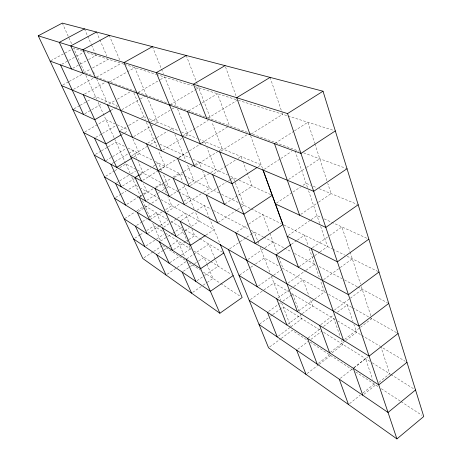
<?xml version="1.0" encoding="UTF-8"?>
<svg xmlns="http://www.w3.org/2000/svg" width="462" height="462" viewBox="0 0 462 462"><rect width="100%" height="100%" fill="white"/><g stroke="black" fill="none" stroke-linecap="round" stroke-linejoin="round"><path stroke-width="0.35" stroke-dasharray="2.31 1.73" d="M349.584 403.615L360.198 395.149M362.993 392.925L374.168 384.014L373.487 382.01M363.906 394.34L376.235 384.499M379.036 382.259L389.685 373.758L380.902 346.766L405.157 361.244M340.355 378.303L353.234 368.249M353.794 367.81L365.552 358.627L372.58 379.337M353.892 367.862L367.96 356.872M318.37 363.294L329.816 354.545M332.103 352.789L342.977 344.473L341.545 340.407M307.172 373.504L318.636 364.732M319.207 364.293L330.671 355.515M344.612 339.374L359.881 327.72M360.447 327.287L371.76 318.659L371.321 317.296M330.214 352.414L345.131 341.02M345.703 340.581L356.6 332.259L353.875 324.232M297.753 349.249L308.062 341.516M310.926 339.368L321.812 331.202L283.206 306.999L281.485 308.252M320.813 324.601L334.049 314.714M337.503 312.139L347.291 304.833L352.968 321.552M308.102 337.999L320.137 328.996M323.579 326.42L333.893 318.699L340.35 337.012M334.344 310.123L349.711 298.689M350.283 298.261L362.237 289.368M269.698 346.927L280.659 338.831M281.237 338.403L292.198 330.307L307.224 340.153M278.401 336.065L290.448 327.188M291.025 326.767L301.923 318.734L300.427 314.738M287.416 324.52L301.738 313.998M302.315 313.577L312.63 306.006L309.944 298.637M298.602 310.845L314.12 299.497M314.691 299.081L324.457 291.932L320.391 280.399M259.621 324.081L268.249 317.833M270.553 316.164L272.28 314.917M272.851 314.501L280.908 308.668M323.637 279.602L339.686 267.966M340.263 267.55L352.298 258.818M268.589 311.463L278.909 304.019M279.487 303.603L280.63 302.777M282.923 301.126L291.528 294.918M277.853 297.996L289.333 289.755M289.905 289.345L293.347 286.873M293.924 286.463L303.107 279.868L308.963 295.951M288.132 283.056L305.428 270.709M306.006 270.293L314.657 264.12M250.392 299.567L263.328 290.396M263.918 289.98L273.914 282.894L289.045 291.926M299.018 266.811L314.137 256.075M314.72 255.665L319.375 252.362M319.958 251.946L327.518 246.581L320.663 226.38M312.468 247.701L328.967 236.07M329.556 235.655L341.926 226.929L349.873 251.357M258.449 285.938L273.117 275.595M273.7 275.185L281.918 269.392M291.453 244.248L296.771 240.54M297.366 240.13L304.458 235.193L308.252 245.957M239.628 275.052L250.196 267.717M250.785 267.313L254.897 264.46M255.486 264.05L264.293 257.94L279.331 266.441M288.311 235.424L310.562 220.051M311.145 219.646L317.001 215.604L321.592 217.689M247.909 259.488L264.345 248.163M264.934 247.759L273.152 242.094M192.729 292.354L202.575 285.591M203.159 285.193L206.635 282.802M207.213 282.409L213.011 278.43L206.82 263.929M300.774 214.362L318.012 202.558M318.607 202.154L331.087 193.607L327.754 183.356M197.072 280.636L204.106 275.831M204.695 275.433L218.18 266.228L208.882 244.069L186.752 258.876M229.678 248.816L239.651 242.053M240.24 241.655L246.107 237.676M246.696 237.277L251.981 233.697M252.564 233.298L254.325 232.103L257.646 240.719M183.339 271.269L189.83 266.892M190.425 266.493L193.965 264.108M194.554 263.71L198.1 261.319M198.689 260.92L204.008 257.34L206.537 263.271M236.966 232.034L248.14 224.52M248.729 224.128L262.843 214.639L269.635 232.721M167.186 274.214L176.628 267.891M177.217 267.492L186.071 261.561M276.53 203.089L292.463 192.394M293.052 192.001L300.722 186.856M303.084 185.268L306.035 183.287L310.655 185.193M169.698 262.768L181.012 255.238M181.606 254.839L190.54 248.897L189.137 245.674M218.174 222.424L236.792 210.1M237.393 209.702L241.597 206.918M242.198 206.526L244.005 205.33L234.829 181.537M288.531 179.47L305.942 167.914M306.543 167.515L319.756 158.755M205.896 235.135L214.183 229.631L160.955 199.561M173.66 249.544L188.109 240.003M188.715 239.605L194.733 235.626L191.926 229.042M157.9 253.909L163.305 250.352M163.906 249.959L166.909 247.984M169.317 246.402L177.726 240.864L184.933 257.236M225.023 203.892L252.142 186.134L247.343 173.348M177.287 235.637L184.425 230.96M185.019 230.573L189.177 227.841M191.557 226.282L199.289 221.217L195.438 212.052M144.017 257.75L153.072 251.819M153.679 251.42L161.521 246.281M160.643 241.095L167.14 236.856M167.729 236.475L171.858 233.772M172.453 233.391L181.306 227.61L187.462 241.805M146.061 245.876L156.087 239.356M156.682 238.97L163.756 234.367M264.218 169.3L280.295 158.841M280.89 158.454L291.603 151.484M258.206 166.747L261.18 164.819L199.827 139.559M181.277 220.443L194.577 211.81M196.997 210.239L204.25 205.532L209.078 217.256M207.438 194.248L218.26 187.266M218.867 186.879L226.08 182.224M228.488 180.671L230.29 179.51M230.89 179.123L233.298 177.57L234.575 180.873M147.713 233.431L159.615 225.751M160.21 225.364L167.949 220.374M163.658 227.183L170.235 222.927M170.83 222.54L176.813 218.67M177.408 218.283L185.181 213.253L190.8 226.415M185.62 203.84L201.253 193.786M203.655 192.238L209.673 188.375L202.743 171.229M134.817 238.201L139.588 235.129M140.182 234.748L143.162 232.831M146.737 230.526L153.892 225.924L163.669 232.051M166.938 212.046L180.29 203.482M183.934 201.149L189.391 197.649M275.098 143.295L293.919 131.22M294.525 130.827L307.883 122.263L314.697 143.208M136.573 225.387L141.978 221.939M142.579 221.558L146.183 219.254M149.786 216.955L156.393 212.739L162.67 226.819M150.133 219.548L162.174 211.85M165.783 209.54L171.8 205.694L167.885 196.662M190.396 185.58L210.216 172.979M210.816 172.597L215.621 169.542L206.918 147.511M213.819 173.862L225.912 166.158M226.513 165.771L235.585 159.991M238.005 158.449L241.025 156.52L242.544 160.562M170.49 195.536L178.32 190.569M178.927 190.188L185.551 185.978M189.166 183.685L193.988 180.63L187.185 164.131M124.792 218.48L136.319 211.192M136.925 210.811L143.601 206.595M138.473 211.556L144.537 207.715M145.143 207.334L149.388 204.649M151.813 203.113L159.09 198.51L140.945 188.259M220.934 151.149L247.182 134.644M251.345 133.963L282.611 114.281L281.681 111.55M146.852 200.294L157.715 193.451M158.322 193.07L159.529 192.308M161.943 190.789L166.17 188.126M166.77 187.745L168.584 186.602L163.242 174.191M140.494 196.593L143.486 194.716M144.08 194.346L153.049 188.727M155.434 187.231L162.012 183.114L166.487 193.434M156.22 187.705L164.074 182.785M164.68 182.403L170.721 178.615M173.14 177.102L179.181 173.314L182.767 181.866M174.388 177.443L183.397 171.789M183.997 171.414L192.411 166.141M194.814 164.634L199.018 161.995L201.415 167.931M195.674 165.419L218.572 151.039M219.179 150.658L222.193 148.77L211.937 122.182M126.813 204.32L139.05 196.662M139.663 196.275L142.718 194.363M143.33 193.976L147.003 191.684L143.491 183.807M178.69 157.513L188.912 151.184M189.512 150.814L200.941 143.734M201.542 143.364L204.545 141.505L205.867 144.843M159.338 169.785L176.767 158.986M179.175 157.496L183.379 154.891M142.735 180.307L158.506 170.536M159.113 170.16L165.182 166.401L158.385 150.479M115.685 197.453L121.084 194.104M121.685 193.734L125.889 191.129M128.886 189.27L135.493 185.181L137.976 186.584M201.536 143.035L227.65 126.865M139.853 174.544L150.658 167.891M153.061 166.412L156.064 164.564M156.658 164.195L158.46 163.08L162.116 171.575M122.47 186.001L134.708 178.459M139.605 175.439L143.278 173.175L138.15 161.596M116.742 182.663L119.161 181.173M119.768 180.804L128.858 175.231M131.283 173.741L135.528 171.142M182.848 135.834L208.241 120.334M162.791 150.086L181.843 138.438M185.528 136.186L187.988 134.685L177.622 109.026M208.085 118.041L236.971 100.445M133.83 156.988L139.345 153.644L132.756 138.664M105.734 176.207L114.293 171.009M114.905 170.64L117.348 169.156M119.791 167.671L125.907 163.958L136.706 169.687M112.052 163.473L114.484 162.012M115.09 161.642L133.299 150.658L136.723 158.379M147.823 143.116L156.427 137.919M157.045 137.549L167.492 131.237M169.952 129.753L172.413 128.269L173.51 130.931M131.757 155.746L146.852 146.61M150.473 144.415L154.701 141.857L157.311 143.041M105.786 160.724L111.966 157.016M112.584 156.647L126.172 148.487M188.75 110.938L201.571 103.24M202.183 102.876L217.446 93.711L229.47 125.739M133.737 136.556L152.812 125.167M155.272 123.695L157.738 122.228L147.569 98.008M95.467 154.377L100.912 151.138M101.519 150.779L107.577 147.176M108.183 146.818L116.049 142.134L125.635 146.87M150.739 121.749L171.645 109.315M172.257 108.951L174.099 107.854M170.155 104.683L195.576 89.622M196.194 89.258L198.677 87.786M121.72 134.529L124.157 133.085M124.769 132.721L128.419 130.555M120.449 130.365L128.465 125.629M129.083 125.266L138.952 119.439M141.418 117.983L143.884 116.528L145.876 117.342M95.732 137.399L101.859 133.801M102.472 133.443L115.338 125.889M121.904 109.679L139.715 99.318M140.327 98.96L145.241 96.102M84.933 131.901L105.913 119.693L114.905 123.776M110.938 110.349L115.292 107.831M115.91 107.467L117.775 106.387M138.248 92.365L159.794 79.914M160.406 79.556L164.715 77.067L176.559 106.393L204.643 116.661M108.737 104.164L114.888 100.624M117.342 99.209L130.255 91.776M84.771 113.739L102.269 103.702M104.77 102.264L106.641 101.19L96.674 78.829M74.064 108.778L79.568 105.648M80.18 105.301L86.914 101.467M87.526 101.12L90.587 99.382M93.647 97.638L95.484 96.593L117.094 105.492M109.69 81.849L134.817 67.631L147.297 97.355M84.563 94.034L104.961 82.513M73.441 89.374L93.307 78.245M96.662 77.056L121.171 63.323M83.743 72.892L90.038 69.392M92.556 67.995L108.293 59.257M62.901 84.95L68.515 81.832M69.144 81.485L82.871 73.856M72.771 68.272L79.712 64.449M80.348 64.103L87.919 59.933M88.554 59.586L96.125 55.417L95.27 53.477M61.798 64.235L68.133 60.776M68.769 60.43L75.733 56.624M76.369 56.277L83.339 52.472M50.751 60.759L72.447 49.001M82.559 51.132L73.683 48.331L84.742 72.817M83.206 51.334L123.891 64.178M124.503 64.374L155.885 74.278M156.554 74.492L192.562 85.857M195.282 86.717L236.221 99.636M238.265 100.283L287.329 115.771M288.017 115.991L333.945 130.486M85.395 73.054L92.544 75.67M95.79 76.859L135.337 91.32M137.688 92.175L166.528 102.726M170.542 104.193L175.889 106.15M207.317 117.637L248.337 132.64M249.006 132.883L299.22 151.241M303.586 152.841L345.692 168.237M149.162 118.699L178.967 130.971M181.41 131.976L197.193 138.473M313.288 186.278L316.597 187.636M319.219 188.721L356.86 204.216M117.175 124.809L128.407 129.909M159.916 144.231L189.894 157.848M193.052 159.286L227.477 174.925M230.625 176.357L236.544 179.048M239.102 180.209L270.98 194.693M324.22 218.884L368.179 238.854M128.038 148.054L152.656 160.216M155.238 161.492L183.743 175.572M184.384 175.883L219.08 193.024M221.656 194.294L238.386 202.558M240.823 203.759L250.618 208.599M251.259 208.916L281.41 223.804M283.974 225.069L332.259 248.92M332.906 249.237L344.675 255.053M347.129 256.266L377.737 271.379M137.347 170.028L162.26 183.247M165.194 184.806L178.043 191.626M178.673 191.961L210.967 209.095M213.508 210.441L248.406 228.961M250.941 230.307L263.115 236.769M263.738 237.098L283.841 247.765M284.471 248.1L291.389 251.773M294.531 253.442L315.921 264.79M319.098 266.476L341.932 278.592M344.473 279.943L357.161 286.677M357.796 287.012L387.474 302.76M282.444 268.197L325.704 292.637M328.621 294.288L351.842 307.403M352.466 307.756L369.225 317.227M369.854 317.579L396.8 332.802M144.814 205.827L167.331 219.265M170.975 221.442L181.941 227.991M184.985 229.805L199.076 238.219M199.682 238.577L222.609 252.264M291.464 293.37L335.129 319.438M337.607 320.917L361.111 334.95M361.729 335.32L380.284 346.396M165.529 233.218L191.17 249.295M194.144 251.161L210.071 261.146M210.678 261.527L231.329 274.474M323.631 332.345L369.819 361.307M372.257 362.832L390.546 374.301M390.887 374.515L414.333 389.212M162.728 245.489L186.065 260.776M189.056 262.734L200.433 270.189M203.424 272.153L220.149 283.108M220.744 283.495L240.968 296.748M310.233 342.123L352.72 369.958M355.7 371.91L378.349 386.752M381.335 388.709L400.45 401.235M401.051 401.622L421.956 415.321M62.289 23.1L71.933 44.45M85.903 75.387L96.645 99.163M98.088 102.368L125.329 162.67M125.907 163.958L130.261 173.602M131.716 176.819L140.737 196.795M142.487 200.664L150.964 219.438M152.72 223.331L160.961 241.574M93.497 71.714L94.358 73.643M84.454 28.892L91.285 44.416M91.568 45.062L94.987 52.83M96.489 32.034L99.584 39.166M99.861 39.813L106.889 56.017M109.234 35.366L119.785 60.072M133.836 92.978L145.276 119.774M146.385 122.372L157.253 147.828M183.87 184.494L194.063 208.778M174.879 134.257L185.828 160.828M209.35 217.908L219.675 242.972M152.431 46.65L161.244 68.468M161.509 69.133L163.381 73.758M186.215 55.475L197.378 84.419M197.638 85.095L210.66 118.861M257.906 241.378L259.182 244.693M260.204 247.343L269.86 272.389M271.379 276.328L280.625 300.306M281.658 302.985L290.656 326.311M242.793 161.232L247.089 172.673M269.883 233.391L277.125 252.679M278.863 257.311L283.091 268.561M292.671 294.092L299.422 312.075M225.52 66.967L236.353 96.691M250.606 135.805L262.659 168.884M309.199 248.648L319.196 277.009M270.085 77.385L281.45 110.868M295.039 150.895L307.634 187.999M308.547 190.696L319.744 223.683M314.917 143.884L326.865 180.619M350.092 252.033L360.47 283.939M361.353 286.654L371.096 316.614"/><path stroke-width="0.69" d="M228.499 249.613L268.543 347.782L396.927 438.9L423.752 416.499L323.019 91.216L62.289 23.1L38.248 35.793L142.81 258.541L219.877 313.242L242.157 297.528L220.23 244.306M415.534 389.968L388.034 412.456L259.049 324.497M406.976 362.329L378.765 384.886L249.22 300.404M398.053 333.512L369.098 356.127L239.045 275.456M388.738 303.43L358.997 326.085L104.51 176.952M379.007 272.008L348.44 294.687L94.254 155.099M368.832 239.154L337.393 261.827L287.139 236.232M358.183 204.764L325.82 227.408L275.352 203.881M290.864 244.658L276.08 254.949L297.453 311.688M233.119 275.595L210.395 291.32L133.622 238.97M347.026 168.722L313.686 191.314L61.654 85.649M223.799 252.98L200.606 268.699L124.186 218.861M272.28 195.282L243.878 214.195L130.55 156.479M205.301 235.528L190.506 245.351L114.484 198.198M335.314 130.919L300.947 153.419L50.127 61.094M257.016 167.515L232.04 183.691L119.213 131.098M38.248 35.793L287.555 113.588L323.019 91.216M139.253 174.913L135.054 177.506L145.64 201.057M270.085 77.385L236.654 97.707L250.144 134.719M131.988 158.102L116.655 167.4L83.327 94.733M121.113 134.887L105.885 143.919L83.703 132.617M225.029 65.616L193.445 84.223L206.861 118.786M110.32 110.707L94.779 119.704L72.84 109.477M186.215 55.475L156.312 72.632L194.467 166.176M152.431 46.65L124.047 62.566L161.561 150.837M109.234 35.366L82.883 49.723L95.403 77.76M96.489 32.034L70.755 45.934L83.114 73.239M84.454 28.892L59.309 42.365L71.512 68.965M60.528 64.923L83.524 114.455M94.508 138.121L105.169 161.094M115.529 183.408L125.589 205.082M135.372 226.155L144.883 246.644M110.84 164.206L121.246 186.758M137.26 212.324L147.118 233.818M156.693 254.701L166.008 275.005M139.305 197.338L149.532 219.935M159.465 241.869L169.104 263.161M107.507 104.874L141.522 181.058M162.462 227.957L172.459 250.34M182.155 272.06L191.568 293.145M108.431 82.559L132.507 137.289M155.013 188.461L176.097 236.411M186.151 259.274L195.9 281.433M146.598 143.861L169.283 196.304M180.07 221.229L219.877 313.242M173.186 178.193L184.413 204.614M177.489 158.258L189.189 186.348M206.237 195.028L217.573 222.817M187.532 111.671L200.323 143.786M212.607 174.63L224.422 204.291M235.787 232.825L257.276 286.769M267.446 312.289L277.252 336.913M219.71 151.917L255.249 243.509L282.952 224.567L262.907 169.56M276.709 298.816L286.844 324.936M296.61 350.109L306.023 374.382M307.53 338.432L317.227 364.172M263.028 170.074L298.435 267.227M319.658 325.462L329.643 352.853M339.235 379.181L348.469 404.504M274.492 143.682L299.584 215.177M311.29 248.533L343.48 340.234M353.326 368.301L362.786 395.235M287.555 113.588L396.927 438.9"/></g></svg>
